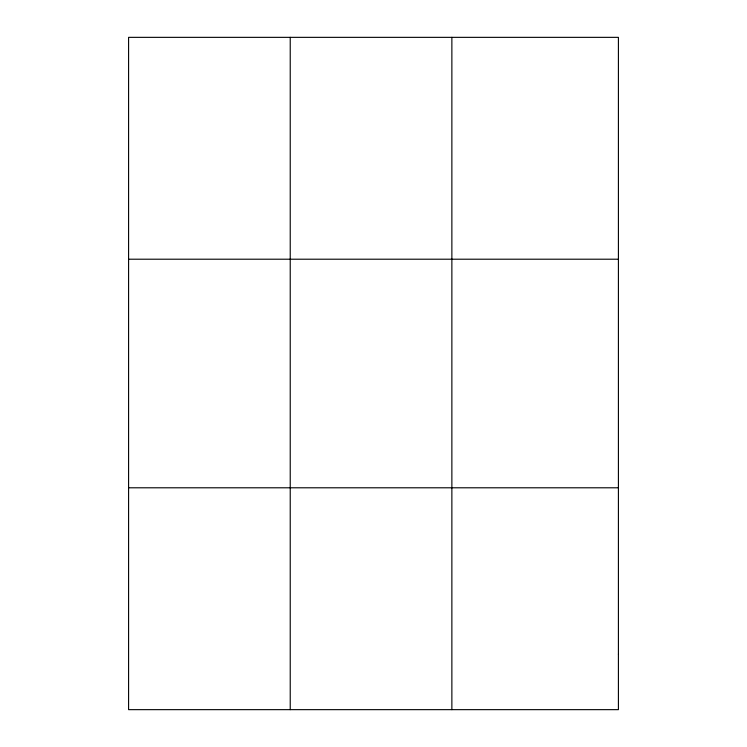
<?xml version="1.0" encoding="UTF-8"?>
<svg xmlns="http://www.w3.org/2000/svg" width="747" height="747" viewBox="0 0 747 747"><rect width="100%" height="100%" fill="white"/><g stroke="black" fill="none" stroke-linecap="round" stroke-linejoin="round"><path stroke-width="1.12" d="M290.228 37.35L290.228 709.65M451.87 37.35L451.87 709.65M128.587 259.209L618.413 259.209M128.587 487.791L618.413 487.791M618.413 654.185L618.413 709.65L128.587 709.65L128.587 37.35L618.413 37.35L618.413 654.185"/></g></svg>
